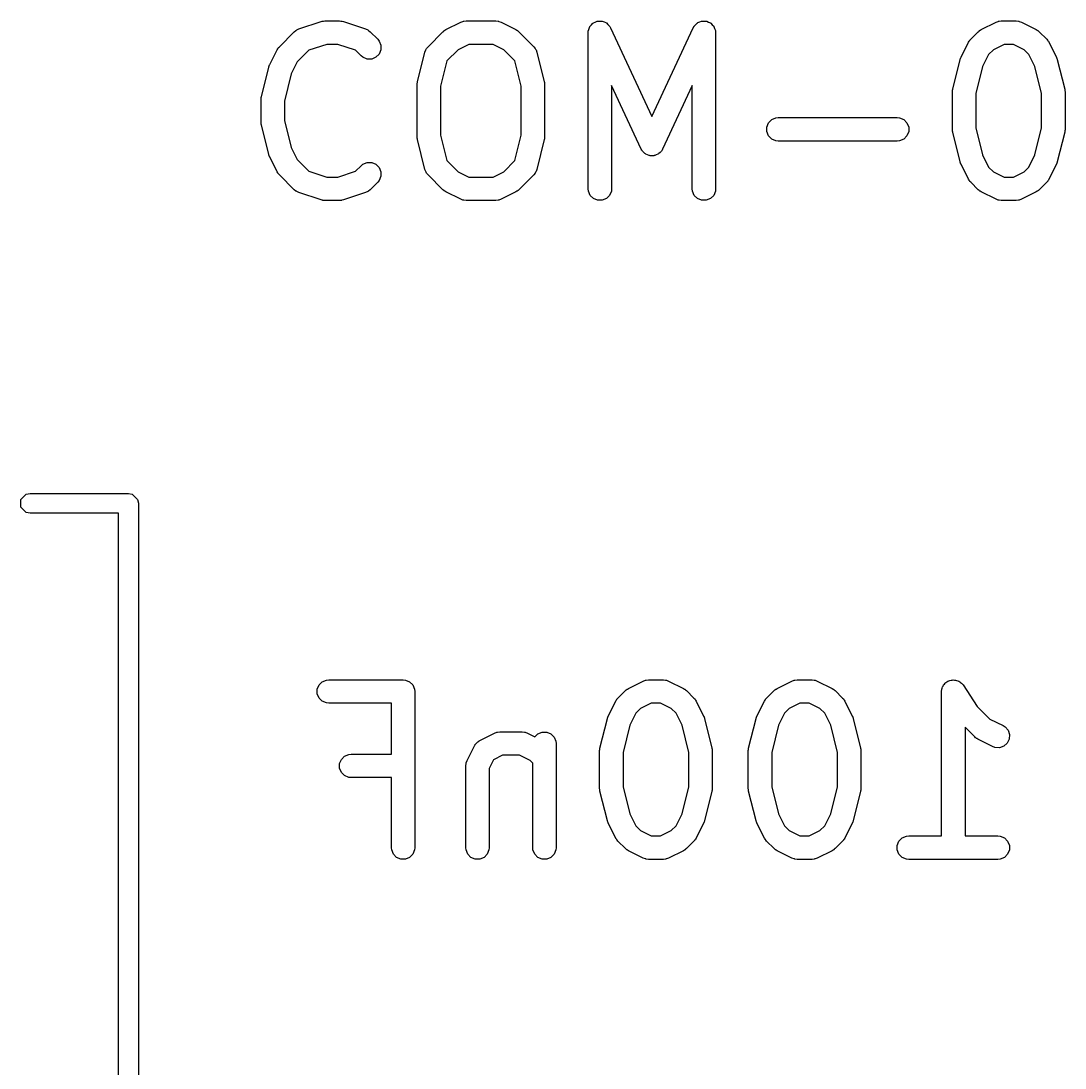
# Model space of a CAD drawing. Header units: millimetres. Extents: x 60 to 220, y -152 to -53.
# Drawn here: x 168.86 to 175.55, y -123.62 to -116.91 of the extents above; entities that cross this region are included whole.
import ezdxf

# ---------------------------------------------------------------- set-up
doc = ezdxf.new("R2010")
doc.units = ezdxf.units.MM
doc.layers.add('F.Silkscreen', color=41, linetype='CONTINUOUS', true_color=0xf2eda1)

msp = doc.modelspace()

# ---------------------------------------------------------------- linework, layer by layer
at = {"layer": 'F.Silkscreen', "linetype": 'CONTINUOUS'}
for p, q in [((170.640997, -116.962787), (170.783853, -116.915168)), ((170.783853, -116.915168), (170.791108, -116.913518)), ((170.791108, -116.913518), (170.792939, -116.91276)), ((170.792939, -116.91276), (170.795592, -116.912498)), ((170.795592, -116.912498), (170.79819, -116.911908)), ((170.79819, -116.911908), (170.800164, -116.912048)), ((170.800164, -116.912048), (170.807571, -116.911319)), ((170.807571, -116.911319), (170.902809, -116.911319)), ((170.902809, -116.911319), (170.910214, -116.912048)), ((170.910214, -116.912048), (170.912189, -116.911908)), ((170.912189, -116.911908), (170.914786, -116.912498)), ((170.914786, -116.912498), (170.917441, -116.91276)), ((170.917441, -116.91276), (170.919272, -116.913518)), ((170.919272, -116.913518), (170.926526, -116.915168)), ((170.926526, -116.915168), (171.069383, -116.962787)), ((171.583554, -116.966856), (171.678792, -116.919237)), ((171.678792, -116.919237), (171.692523, -116.913982)), ((171.692523, -116.913982), (171.695212, -116.91379)), ((171.695212, -116.91379), (171.697701, -116.91276)), ((171.697701, -116.91276), (171.712333, -116.911319)), ((171.712333, -116.911319), (171.902809, -116.911319)), ((171.902809, -116.911319), (171.917441, -116.91276)), ((171.917441, -116.91276), (171.91993, -116.913791)), ((171.91993, -116.913791), (171.922618, -116.913982)), ((171.922618, -116.913982), (171.93635, -116.919237)), ((171.93635, -116.919237), (172.031588, -116.966856)), ((172.516321, -116.935445), (172.52511, -116.925849)), ((172.52511, -116.925849), (172.526625, -116.925141)), ((172.526625, -116.925141), (172.527808, -116.923959)), ((172.527808, -116.923959), (172.539829, -116.918979)), ((172.539829, -116.918979), (172.551628, -116.913473)), ((172.551628, -116.913473), (172.553299, -116.913399)), ((172.553299, -116.913399), (172.554844, -116.91276)), ((172.554844, -116.91276), (172.567863, -116.91276)), ((172.567863, -116.91276), (172.580864, -116.912189)), ((172.580864, -116.912189), (172.582434, -116.91276)), ((172.582434, -116.91276), (172.584108, -116.91276)), ((172.584108, -116.91276), (172.596134, -116.917741)), ((172.596134, -116.917741), (172.608365, -116.922189)), ((172.608365, -116.922189), (172.609598, -116.923318)), ((172.609598, -116.923318), (172.611144, -116.923959)), ((172.611144, -116.923959), (172.620349, -116.933164)), ((173.185275, -116.933157), (173.194474, -116.923959)), ((173.194474, -116.923959), (173.196019, -116.923319)), ((173.196019, -116.923319), (173.197253, -116.922189)), ((173.197253, -116.922189), (173.209491, -116.917738)), ((173.209491, -116.917738), (173.22151, -116.91276)), ((173.22151, -116.91276), (173.223181, -116.91276)), ((173.223181, -116.91276), (173.224754, -116.912188)), ((173.224754, -116.912188), (173.237768, -116.91276)), ((173.237768, -116.91276), (173.250774, -116.91276)), ((173.250774, -116.91276), (173.252317, -116.913399)), ((173.252317, -116.913399), (173.25399, -116.913473)), ((173.25399, -116.913473), (173.265797, -116.918982)), ((173.265797, -116.918982), (173.27781, -116.923959)), ((173.27781, -116.923959), (173.278991, -116.92514)), ((173.278991, -116.92514), (173.280508, -116.925848)), ((173.280508, -116.925848), (173.289302, -116.935451)), ((175.012125, -116.966856), (175.107363, -116.919237)), ((175.107363, -116.919237), (175.121094, -116.913982)), ((175.121094, -116.913982), (175.123783, -116.91379)), ((175.123783, -116.91379), (175.126272, -116.91276)), ((175.126272, -116.91276), (175.140904, -116.911319)), ((175.140904, -116.911319), (175.236142, -116.911319)), ((175.236142, -116.911319), (175.250774, -116.91276)), ((175.250774, -116.91276), (175.253263, -116.913791)), ((175.253263, -116.913791), (175.255951, -116.913982)), ((175.255951, -116.913982), (175.269683, -116.919237)), ((175.269683, -116.919237), (175.364921, -116.966856)), ((170.516443, -117.076143), (170.611681, -116.980905)), ((170.611681, -116.980905), (170.623046, -116.971577)), ((170.623046, -116.971577), (170.625536, -116.970545)), ((170.625536, -116.970545), (170.627571, -116.968781)), ((170.627571, -116.968781), (170.640997, -116.962787)), ((171.069383, -116.962787), (171.082808, -116.968781)), ((171.082808, -116.968781), (171.084843, -116.970546)), ((171.084843, -116.970546), (171.087334, -116.971578)), ((171.087334, -116.971578), (171.098699, -116.980905)), ((171.098699, -116.980905), (171.146318, -117.028524)), ((171.468824, -117.076143), (171.564062, -116.980905)), ((171.564062, -116.980905), (171.569812, -116.976184)), ((171.569812, -116.976184), (171.571111, -116.974688)), ((171.571111, -116.974688), (171.573365, -116.973268)), ((171.573365, -116.973268), (171.575427, -116.971577)), ((171.575427, -116.971577), (171.577259, -116.970818)), ((171.577259, -116.970818), (171.583554, -116.966856)), ((172.031588, -116.966856), (172.037887, -116.97082)), ((172.037887, -116.97082), (172.039715, -116.971578)), ((172.039715, -116.971578), (172.041771, -116.973266)), ((172.041771, -116.973266), (172.044031, -116.974688)), ((172.044031, -116.974688), (172.04533, -116.976186)), ((172.04533, -116.976186), (172.05108, -116.980905)), ((172.05108, -116.980905), (172.146318, -117.076143)), ((172.494476, -116.986319), (172.495423, -116.976697)), ((172.494476, -117.986319), (172.494476, -116.986319)), ((172.495346, -116.974931), (172.49569, -116.973982)), ((172.495423, -116.976697), (172.495346, -116.974931)), ((172.49569, -116.973982), (172.495917, -116.971687)), ((172.495917, -116.971687), (172.500898, -116.95966)), ((172.500898, -116.95966), (172.505346, -116.94743)), ((172.505346, -116.94743), (172.506475, -116.946196)), ((172.506475, -116.946196), (172.507116, -116.944651)), ((172.507116, -116.944651), (172.516321, -116.935445)), ((172.620349, -116.933164), (172.629946, -116.941953)), ((172.629946, -116.941953), (172.63112, -116.943935)), ((172.63112, -116.943935), (172.631836, -116.944651)), ((172.631836, -116.944651), (172.632514, -116.946287)), ((172.632514, -116.946287), (172.63744, -116.954603)), ((172.63744, -116.954603), (172.902808, -117.52325)), ((172.902808, -117.52325), (173.168178, -116.954602)), ((173.168178, -116.954602), (173.173105, -116.946284)), ((173.173105, -116.946284), (173.173782, -116.944651)), ((173.173782, -116.944651), (173.174496, -116.943936)), ((173.174496, -116.943936), (173.175672, -116.941952)), ((173.175672, -116.941952), (173.185275, -116.933157)), ((173.289302, -116.935451), (173.298502, -116.944651)), ((173.298502, -116.944651), (173.299142, -116.946196)), ((173.299142, -116.946196), (173.300272, -116.94743)), ((173.300272, -116.94743), (173.304719, -116.95966)), ((173.304719, -116.95966), (173.309701, -116.971687)), ((173.309701, -116.971687), (173.309927, -116.973982)), ((173.309927, -116.973982), (173.310272, -116.974931)), ((173.310272, -116.974931), (173.310194, -116.976697)), ((173.310194, -116.976697), (173.311142, -116.986319)), ((173.311142, -116.986319), (173.311142, -117.986319)), ((174.945014, -117.028524), (174.992633, -116.980905)), ((174.992633, -116.980905), (174.998382, -116.976186)), ((174.998382, -116.976186), (174.999682, -116.974688)), ((174.999682, -116.974688), (175.001941, -116.973266)), ((175.001941, -116.973266), (175.003998, -116.971578)), ((175.003998, -116.971578), (175.005825, -116.97082)), ((175.005825, -116.97082), (175.012125, -116.966856)), ((175.364921, -116.966856), (175.37122, -116.97082)), ((175.37122, -116.97082), (175.373048, -116.971578)), ((175.373048, -116.971578), (175.375104, -116.973266)), ((175.375104, -116.973266), (175.377364, -116.974688)), ((175.377364, -116.974688), (175.378663, -116.976186)), ((175.378663, -116.976186), (175.384413, -116.980905)), ((175.384413, -116.980905), (175.432032, -117.028524)), ((170.819741, -117.061319), (170.705228, -117.09949)), ((170.890639, -117.061319), (170.819741, -117.061319)), ((171.005152, -117.09949), (170.890639, -117.061319)), ((171.146318, -117.028524), (171.155645, -117.039889)), ((171.155645, -117.039889), (171.166844, -117.066925)), ((171.730038, -117.061319), (171.661522, -117.095577)), ((171.885104, -117.061319), (171.730038, -117.061319)), ((171.95362, -117.095577), (171.885104, -117.061319)), ((174.883346, -117.143254), (174.930965, -117.048016)), ((174.930965, -117.048016), (174.934929, -117.041716)), ((174.934929, -117.041716), (174.935687, -117.039889)), ((174.935687, -117.039889), (174.937375, -117.037832)), ((174.937375, -117.037832), (174.938797, -117.035573)), ((174.938797, -117.035573), (174.940295, -117.034273)), ((174.940295, -117.034273), (174.945014, -117.028524)), ((175.158609, -117.061319), (175.090093, -117.095577)), ((175.218437, -117.061319), (175.158609, -117.061319)), ((175.286953, -117.095577), (175.218437, -117.061319)), ((175.432032, -117.028524), (175.43675, -117.034273)), ((175.43675, -117.034273), (175.438249, -117.035573)), ((175.438249, -117.035573), (175.43967, -117.037832)), ((175.43967, -117.037832), (175.441359, -117.039889)), ((175.441359, -117.039889), (175.442116, -117.041716)), ((175.442116, -117.041716), (175.446081, -117.048016)), ((175.446081, -117.048016), (175.4937, -117.143254)), ((170.454775, -117.190873), (170.502394, -117.095635)), ((170.502394, -117.095635), (170.506358, -117.089335)), ((170.506358, -117.089335), (170.507116, -117.087508)), ((170.507116, -117.087508), (170.508804, -117.085451)), ((170.508804, -117.085451), (170.510226, -117.083192)), ((170.510226, -117.083192), (170.511724, -117.081892)), ((170.511724, -117.081892), (170.516443, -117.076143)), ((170.705228, -117.09949), (170.631115, -117.173603)), ((171.040252, -117.13459), (171.005152, -117.09949)), ((171.155645, -117.123224), (171.134952, -117.143917)), ((171.166844, -117.096188), (171.155645, -117.123224)), ((171.166844, -117.066925), (171.166844, -117.096188)), ((171.401477, -117.301462), (171.449096, -117.110986)), ((171.449096, -117.110986), (171.454043, -117.09714)), ((171.454043, -117.09714), (171.457363, -117.092658)), ((171.457363, -117.092658), (171.459497, -117.087508)), ((171.459497, -117.087508), (171.468824, -117.076143)), ((171.661522, -117.095577), (171.589579, -117.167519)), ((172.025562, -117.167519), (171.95362, -117.095577)), ((172.146318, -117.076143), (172.155646, -117.087508)), ((172.155646, -117.087508), (172.15778, -117.092661)), ((172.15778, -117.092661), (172.161099, -117.09714)), ((172.161099, -117.09714), (172.166046, -117.110986)), ((172.166046, -117.110986), (172.213665, -117.301462)), ((175.059686, -117.125984), (175.021192, -117.202971)), ((175.090093, -117.095577), (175.059686, -117.125984)), ((175.31736, -117.125984), (175.286953, -117.095577)), ((175.355853, -117.202971), (175.31736, -117.125984)), ((170.451847, -117.198523), (170.454043, -117.192378)), ((170.454043, -117.192378), (170.454365, -117.191942)), ((170.454365, -117.191942), (170.454775, -117.190873)), ((170.631115, -117.173603), (170.592621, -117.25059)), ((171.051617, -117.143917), (171.040252, -117.13459)), ((171.078653, -117.155116), (171.051617, -117.143917)), ((171.107916, -117.155116), (171.078653, -117.155116)), ((171.134952, -117.143917), (171.107916, -117.155116)), ((171.589579, -117.167519), (171.549238, -117.328886)), ((172.065904, -117.328886), (172.025562, -117.167519)), ((174.830048, -117.349081), (174.877667, -117.158605)), ((174.877667, -117.158605), (174.878052, -117.157525)), ((174.878052, -117.157525), (174.878091, -117.156986)), ((174.878091, -117.156986), (174.880418, -117.150904)), ((174.880418, -117.150904), (174.882614, -117.144759)), ((174.882614, -117.144759), (174.882936, -117.144323)), ((174.882936, -117.144323), (174.883346, -117.143254)), ((175.4937, -117.143254), (175.494109, -117.144323)), ((175.494109, -117.144323), (175.494432, -117.144759)), ((175.494432, -117.144759), (175.496624, -117.150895)), ((175.496624, -117.150895), (175.498955, -117.156985)), ((175.498955, -117.156985), (175.498993, -117.157525)), ((175.498993, -117.157525), (175.499379, -117.158605)), ((175.499379, -117.158605), (175.546998, -117.349081)), ((170.401477, -117.3967), (170.449096, -117.206224)), ((170.449096, -117.206224), (170.449481, -117.205144)), ((170.449481, -117.205144), (170.44952, -117.204605)), ((170.44952, -117.204605), (170.451847, -117.198523)), ((170.592621, -117.25059), (170.549238, -117.424124)), ((175.021192, -117.202971), (174.977809, -117.376505)), ((175.399237, -117.376505), (175.355853, -117.202971)), ((171.399238, -117.319652), (171.399489, -117.317098)), ((171.399238, -117.652985), (171.399238, -117.319652)), ((171.399327, -117.316006), (171.400136, -117.310532)), ((171.399489, -117.317098), (171.399327, -117.316006)), ((171.400136, -117.310532), (171.400679, -117.30502)), ((171.400679, -117.30502), (171.401101, -117.303998)), ((171.401101, -117.303998), (171.401477, -117.301462)), ((171.549238, -117.328886), (171.549238, -117.643751)), ((172.065904, -117.643751), (172.065904, -117.328886)), ((172.213665, -117.301462), (172.21404, -117.303998)), ((172.21404, -117.303998), (172.214463, -117.30502)), ((172.214463, -117.30502), (172.215005, -117.310532)), ((172.215005, -117.310532), (172.215815, -117.316006)), ((172.215815, -117.316006), (172.215652, -117.317098)), ((172.215652, -117.317098), (172.215904, -117.319652)), ((172.215904, -117.319652), (172.215904, -117.652985)), ((172.834845, -117.732321), (172.644476, -117.324386)), ((172.644476, -117.324386), (172.644476, -117.986319)), ((173.161142, -117.324386), (172.970773, -117.73232)), ((173.161142, -117.986319), (173.161142, -117.324386)), ((170.401101, -117.399236), (170.401477, -117.3967)), ((174.827809, -117.367271), (174.82806, -117.364717)), ((174.827809, -117.605366), (174.827809, -117.367271)), ((174.827898, -117.363625), (174.828707, -117.358151)), ((174.82806, -117.364717), (174.827898, -117.363625)), ((174.828707, -117.358151), (174.82925, -117.352639)), ((174.82925, -117.352639), (174.829672, -117.351617)), ((174.829672, -117.351617), (174.830048, -117.349081)), ((174.977809, -117.376505), (174.977809, -117.596132)), ((175.399237, -117.596132), (175.399237, -117.376505)), ((175.546998, -117.349081), (175.547373, -117.351617)), ((175.547373, -117.351617), (175.547796, -117.352639)), ((175.547796, -117.352639), (175.548338, -117.358151)), ((175.548338, -117.358151), (175.549148, -117.363625)), ((175.549148, -117.363625), (175.548985, -117.364717)), ((175.548985, -117.364717), (175.549237, -117.367271)), ((175.549237, -117.367271), (175.549237, -117.605366)), ((170.399238, -117.41489), (170.399489, -117.412336)), ((170.399238, -117.557747), (170.399238, -117.41489)), ((170.399327, -117.411244), (170.400136, -117.40577)), ((170.399489, -117.412336), (170.399327, -117.411244)), ((170.400136, -117.40577), (170.400679, -117.400258)), ((170.400679, -117.400258), (170.401101, -117.399236)), ((170.549238, -117.424124), (170.549238, -117.548513)), ((173.670665, -117.543006), (173.697701, -117.531807)), ((173.697701, -117.531807), (173.712333, -117.530366)), ((173.712333, -117.530366), (174.474238, -117.530366)), ((174.474238, -117.530366), (174.48887, -117.531807)), ((174.48887, -117.531807), (174.515906, -117.543006)), ((170.399489, -117.5603), (170.399238, -117.557747)), ((170.399327, -117.561393), (170.399489, -117.5603)), ((170.400136, -117.566866), (170.399327, -117.561393)), ((170.400679, -117.572379), (170.400136, -117.566866)), ((170.401101, -117.5734), (170.400679, -117.572379)), ((170.401477, -117.575937), (170.401101, -117.5734)), ((170.449096, -117.766413), (170.401477, -117.575937)), ((170.549238, -117.548513), (170.592621, -117.722047)), ((173.638774, -117.590734), (173.649973, -117.563698)), ((173.638774, -117.619998), (173.638774, -117.590734)), ((173.649973, -117.563698), (173.670665, -117.543006)), ((174.515906, -117.543006), (174.536598, -117.563698)), ((174.536598, -117.563698), (174.547797, -117.590734)), ((174.547797, -117.590734), (174.547797, -117.619998)), ((174.977809, -117.596132), (175.021192, -117.769666)), ((175.355853, -117.769666), (175.399237, -117.596132)), ((171.399489, -117.655538), (171.399238, -117.652985)), ((171.399327, -117.656631), (171.399489, -117.655538)), ((171.400136, -117.662104), (171.399327, -117.656631)), ((171.400679, -117.667617), (171.400136, -117.662104)), ((171.549238, -117.643751), (171.589579, -117.805117)), ((172.025562, -117.805117), (172.065904, -117.643751)), ((172.215005, -117.662104), (172.214463, -117.667617)), ((172.215815, -117.656631), (172.215005, -117.662104)), ((172.215904, -117.652985), (172.215652, -117.655538)), ((172.215652, -117.655538), (172.215815, -117.656631)), ((173.649973, -117.647034), (173.638774, -117.619998)), ((173.670665, -117.667726), (173.649973, -117.647034)), ((174.536598, -117.647034), (174.515906, -117.667726)), ((174.547797, -117.619998), (174.536598, -117.647034)), ((174.82806, -117.607919), (174.827809, -117.605366)), ((174.827898, -117.609012), (174.82806, -117.607919)), ((174.828707, -117.614485), (174.827898, -117.609012)), ((174.82925, -117.619998), (174.828707, -117.614485)), ((174.829672, -117.621019), (174.82925, -117.619998)), ((174.830048, -117.623556), (174.829672, -117.621019)), ((174.877667, -117.814032), (174.830048, -117.623556)), ((175.546998, -117.623556), (175.499379, -117.814032)), ((175.547373, -117.621019), (175.546998, -117.623556)), ((175.547796, -117.619998), (175.547373, -117.621019)), ((175.548338, -117.614485), (175.547796, -117.619998)), ((175.549148, -117.609012), (175.548338, -117.614485)), ((175.549237, -117.605366), (175.548985, -117.607919)), ((175.548985, -117.607919), (175.549148, -117.609012)), ((170.592621, -117.722047), (170.631115, -117.799034)), ((171.401101, -117.668638), (171.400679, -117.667617)), ((171.401477, -117.671175), (171.401101, -117.668638)), ((171.449096, -117.861651), (171.401477, -117.671175)), ((172.213665, -117.671175), (172.166046, -117.861651)), ((172.21404, -117.668638), (172.213665, -117.671175)), ((172.214463, -117.667617), (172.21404, -117.668638)), ((172.838019, -117.73768), (172.834845, -117.732321)), ((172.970773, -117.73232), (172.967599, -117.737677)), ((173.697701, -117.678925), (173.670665, -117.667726)), ((173.712333, -117.680366), (173.697701, -117.678925)), ((174.474238, -117.680366), (173.712333, -117.680366)), ((174.48887, -117.678925), (174.474238, -117.680366)), ((174.515906, -117.667726), (174.48887, -117.678925)), ((170.449481, -117.767492), (170.449096, -117.766413)), ((170.44952, -117.768032), (170.449481, -117.767492)), ((170.451847, -117.774113), (170.44952, -117.768032)), ((170.454043, -117.780259), (170.451847, -117.774113)), ((170.454365, -117.780694), (170.454043, -117.780259)), ((170.454775, -117.781764), (170.454365, -117.780694)), ((170.502394, -117.877002), (170.454775, -117.781764)), ((170.631115, -117.799034), (170.705228, -117.873148)), ((172.838679, -117.739493), (172.838019, -117.73768)), ((172.839853, -117.740775), (172.838679, -117.739493)), ((172.842339, -117.744971), (172.839853, -117.740775)), ((172.850748, -117.752671), (172.842339, -117.744971)), ((172.858443, -117.761074), (172.850748, -117.752671)), ((172.861461, -117.762482), (172.858443, -117.761074)), ((172.86392, -117.764734), (172.861461, -117.762482)), ((172.874632, -117.768629), (172.86392, -117.764734)), ((172.884961, -117.77345), (172.874632, -117.768629)), ((172.888289, -117.773596), (172.884961, -117.77345)), ((172.891421, -117.774735), (172.888289, -117.773596)), ((172.902815, -117.774234), (172.891421, -117.774735)), ((172.914197, -117.774734), (172.902815, -117.774234)), ((172.917325, -117.773596), (172.914197, -117.774734)), ((172.920657, -117.77345), (172.917325, -117.773596)), ((172.930992, -117.768626), (172.920657, -117.77345)), ((172.941698, -117.764734), (172.930992, -117.768626)), ((172.944153, -117.762484), (172.941698, -117.764734)), ((172.947175, -117.761075), (172.944153, -117.762484)), ((172.954876, -117.752664), (172.947175, -117.761075)), ((172.963279, -117.74497), (172.954876, -117.752664)), ((172.965762, -117.740777), (172.963279, -117.74497)), ((172.966939, -117.739493), (172.965762, -117.740777)), ((172.967599, -117.737677), (172.966939, -117.739493)), ((175.021192, -117.769666), (175.059686, -117.846653)), ((175.317359, -117.846653), (175.355853, -117.769666)), ((171.005152, -117.873147), (171.040251, -117.838048)), ((171.040251, -117.838048), (171.051617, -117.82872)), ((171.051617, -117.82872), (171.078653, -117.817521)), ((171.078653, -117.817521), (171.107916, -117.817521)), ((171.107916, -117.817521), (171.134952, -117.828719)), ((171.134952, -117.828719), (171.155645, -117.849412)), ((171.155645, -117.849412), (171.166844, -117.876448)), ((171.454043, -117.875497), (171.449096, -117.861651)), ((171.589579, -117.805117), (171.661522, -117.877061)), ((171.953619, -117.877061), (172.025562, -117.805117)), ((172.166046, -117.861651), (172.161099, -117.875497)), ((174.878052, -117.815111), (174.877667, -117.814032)), ((174.878091, -117.815651), (174.878052, -117.815111)), ((174.880418, -117.821732), (174.878091, -117.815651)), ((174.882614, -117.827878), (174.880418, -117.821732)), ((174.882936, -117.828313), (174.882614, -117.827878)), ((174.883346, -117.829383), (174.882936, -117.828313)), ((174.930965, -117.924621), (174.883346, -117.829383)), ((175.059686, -117.846653), (175.090093, -117.877061)), ((175.286952, -117.877061), (175.317359, -117.846653)), ((175.4937, -117.829383), (175.446081, -117.924621)), ((175.494109, -117.828313), (175.4937, -117.829383)), ((175.494432, -117.827878), (175.494109, -117.828313)), ((175.496624, -117.821741), (175.494432, -117.827878)), ((175.498955, -117.815652), (175.496624, -117.821741)), ((175.498993, -117.815111), (175.498955, -117.815652)), ((175.499379, -117.814032), (175.498993, -117.815111)), ((170.506357, -117.883298), (170.502394, -117.877002)), ((170.507115, -117.885128), (170.506357, -117.883298)), ((170.508804, -117.887186), (170.507115, -117.885128)), ((170.510226, -117.889445), (170.508804, -117.887186)), ((170.511724, -117.890744), (170.510226, -117.889445)), ((170.516443, -117.896494), (170.511724, -117.890744)), ((170.611681, -117.991733), (170.516443, -117.896494)), ((170.705228, -117.873148), (170.819741, -117.911319)), ((170.819741, -117.911319), (170.890639, -117.911319)), ((170.890639, -117.911319), (171.005152, -117.873147)), ((171.155646, -117.932747), (171.146318, -117.944113)), ((171.166844, -117.905711), (171.155646, -117.932747)), ((171.166844, -117.876448), (171.166844, -117.905711)), ((171.457362, -117.879976), (171.454043, -117.875497)), ((171.459496, -117.885128), (171.457362, -117.879976)), ((171.468824, -117.896494), (171.459496, -117.885128)), ((171.564062, -117.991733), (171.468824, -117.896494)), ((171.661522, -117.877061), (171.730038, -117.911319)), ((171.730038, -117.911319), (171.885104, -117.911319)), ((171.885104, -117.911319), (171.953619, -117.877061)), ((172.146319, -117.896493), (172.05108, -117.991733)), ((172.155646, -117.885128), (172.146319, -117.896493)), ((172.157779, -117.879976), (172.155646, -117.885128)), ((172.161099, -117.875497), (172.157779, -117.879976)), ((174.934928, -117.930917), (174.930965, -117.924621)), ((174.935686, -117.932747), (174.934928, -117.930917)), ((174.937375, -117.934805), (174.935686, -117.932747)), ((175.090093, -117.877061), (175.158609, -117.911319)), ((175.158609, -117.911319), (175.218437, -117.911319)), ((175.218437, -117.911319), (175.286952, -117.877061)), ((175.44136, -117.932747), (175.43967, -117.934805)), ((175.442117, -117.930917), (175.44136, -117.932747)), ((175.446081, -117.924621), (175.442117, -117.930917)), ((170.623046, -118.001061), (170.611681, -117.991733)), ((170.625536, -118.002092), (170.623046, -118.001061)), ((171.087334, -118.00106), (171.084843, -118.002091)), ((171.0987, -117.991732), (171.087334, -118.00106)), ((171.146318, -117.944113), (171.0987, -117.991732)), ((171.569812, -117.996453), (171.564062, -117.991733)), ((171.571111, -117.99795), (171.569812, -117.996453)), ((171.573365, -117.999369), (171.571111, -117.99795)), ((171.575427, -118.001061), (171.573365, -117.999369)), ((171.577259, -118.001819), (171.575427, -118.001061)), ((172.039715, -118.00106), (172.037887, -118.001817)), ((172.041771, -117.999371), (172.039715, -118.00106)), ((172.044031, -117.99795), (172.041771, -117.999371)), ((172.04533, -117.996451), (172.044031, -117.99795)), ((172.05108, -117.991733), (172.04533, -117.996451)), ((172.495917, -118.000951), (172.494476, -117.986319)), ((172.507116, -118.027987), (172.495917, -118.000951)), ((172.643035, -118.000951), (172.631836, -118.027987)), ((172.644476, -117.986319), (172.643035, -118.000951)), ((173.162583, -118.000951), (173.161142, -117.986319)), ((173.173782, -118.027987), (173.162583, -118.000951)), ((173.309701, -118.000951), (173.298502, -118.027987)), ((173.311142, -117.986319), (173.309701, -118.000951)), ((174.938797, -117.937064), (174.937375, -117.934805)), ((174.940295, -117.938363), (174.938797, -117.937064)), ((174.945013, -117.944112), (174.940295, -117.938363)), ((174.992632, -117.991732), (174.945013, -117.944112)), ((174.998381, -117.99645), (174.992632, -117.991732)), ((174.999682, -117.99795), (174.998381, -117.99645)), ((175.001941, -117.999372), (174.999682, -117.99795)), ((175.003998, -118.00106), (175.001941, -117.999372)), ((175.005825, -118.001817), (175.003998, -118.00106)), ((175.373048, -118.00106), (175.37122, -118.001817)), ((175.375104, -117.999372), (175.373048, -118.00106)), ((175.377364, -117.99795), (175.375104, -117.999372)), ((175.378664, -117.99645), (175.377364, -117.99795)), ((175.384414, -117.991732), (175.378664, -117.99645)), ((175.432032, -117.944113), (175.384414, -117.991732)), ((175.43675, -117.938363), (175.432032, -117.944113)), ((175.438249, -117.937064), (175.43675, -117.938363)), ((175.43967, -117.934805), (175.438249, -117.937064)), ((170.627571, -118.003857), (170.625536, -118.002092)), ((170.640997, -118.009851), (170.627571, -118.003857)), ((170.783853, -118.05747), (170.640997, -118.009851)), ((170.791108, -118.059119), (170.783853, -118.05747)), ((170.792939, -118.059878), (170.791108, -118.059119)), ((170.795592, -118.060139), (170.792939, -118.059878)), ((170.79819, -118.06073), (170.795592, -118.060139)), ((170.800164, -118.060589), (170.79819, -118.06073)), ((170.807571, -118.061319), (170.800164, -118.060589)), ((170.902809, -118.061319), (170.807571, -118.061319)), ((170.910214, -118.060589), (170.902809, -118.061319)), ((170.912189, -118.06073), (170.910214, -118.060589)), ((170.914786, -118.060139), (170.912189, -118.06073)), ((170.917441, -118.059878), (170.914786, -118.060139)), ((170.919272, -118.059119), (170.917441, -118.059878)), ((170.926526, -118.05747), (170.919272, -118.059119)), ((171.069383, -118.009851), (170.926526, -118.05747)), ((171.082808, -118.003857), (171.069383, -118.009851)), ((171.084843, -118.002091), (171.082808, -118.003857)), ((171.583554, -118.005782), (171.577259, -118.001819)), ((171.678792, -118.053401), (171.583554, -118.005782)), ((171.692523, -118.058656), (171.678792, -118.053401)), ((171.695212, -118.058847), (171.692523, -118.058656)), ((171.697701, -118.059878), (171.695212, -118.058847)), ((171.712333, -118.061319), (171.697701, -118.059878)), ((171.902809, -118.061319), (171.712333, -118.061319)), ((171.917441, -118.059878), (171.902809, -118.061319)), ((171.91993, -118.058846), (171.917441, -118.059878)), ((171.922618, -118.058656), (171.91993, -118.058846)), ((171.93635, -118.053401), (171.922618, -118.058656)), ((172.031588, -118.005782), (171.93635, -118.053401)), ((172.037887, -118.001817), (172.031588, -118.005782)), ((172.527808, -118.048679), (172.507116, -118.027987)), ((172.554844, -118.059878), (172.527808, -118.048679)), ((172.584108, -118.059878), (172.554844, -118.059878)), ((172.611144, -118.048679), (172.584108, -118.059878)), ((172.631836, -118.027987), (172.611144, -118.048679)), ((173.194474, -118.048679), (173.173782, -118.027987)), ((173.22151, -118.059878), (173.194474, -118.048679)), ((173.250774, -118.059878), (173.22151, -118.059878)), ((173.27781, -118.048679), (173.250774, -118.059878)), ((173.298502, -118.027987), (173.27781, -118.048679)), ((175.012125, -118.005782), (175.005825, -118.001817)), ((175.107363, -118.053401), (175.012125, -118.005782)), ((175.121094, -118.058656), (175.107363, -118.053401)), ((175.123783, -118.058847), (175.121094, -118.058656)), ((175.126272, -118.059878), (175.123783, -118.058847)), ((175.140904, -118.061319), (175.126272, -118.059878)), ((175.236142, -118.061319), (175.140904, -118.061319)), ((175.250774, -118.059878), (175.236142, -118.061319)), ((175.253263, -118.058846), (175.250774, -118.059878)), ((175.255951, -118.058656), (175.253263, -118.058846)), ((175.269683, -118.053401), (175.255951, -118.058656)), ((175.364921, -118.005782), (175.269683, -118.053401)), ((175.37122, -118.001817), (175.364921, -118.005782)), ((168.861334, -119.9757), (168.8957, -119.941334)), ((168.8957, -119.941334), (168.92, -119.9365)), ((168.92, -119.9365), (169.55, -119.9365)), ((169.55, -119.9365), (169.5743, -119.941334)), ((169.5743, -119.941334), (169.608666, -119.9757)), ((168.861334, -120.0243), (168.861334, -119.9757)), ((169.608666, -119.9757), (169.6135, -120)), ((169.6135, -120), (169.6135, -126.2365)), ((168.8957, -120.058666), (168.861334, -120.0243)), ((168.92, -120.0635), (168.8957, -120.058666)), ((169.4865, -120.0635), (168.92, -120.0635)), ((169.4865, -126.3), (169.4865, -120.0635)), ((170.770973, -121.163151), (170.791665, -121.142459)), ((170.791665, -121.142459), (170.818701, -121.13126)), ((170.818701, -121.13126), (170.833333, -121.129819)), ((170.833333, -121.129819), (171.309523, -121.129819)), ((171.309523, -121.129819), (171.324155, -121.13126)), ((171.324155, -121.13126), (171.351191, -121.142459)), ((171.351191, -121.142459), (171.371883, -121.163151)), ((172.752173, -121.185356), (172.847411, -121.137737)), ((172.847411, -121.137737), (172.861142, -121.132482)), ((172.861142, -121.132482), (172.863831, -121.13229)), ((172.863831, -121.13229), (172.86632, -121.13126)), ((172.86632, -121.13126), (172.880952, -121.129819)), ((172.880952, -121.129819), (172.97619, -121.129819)), ((172.97619, -121.129819), (172.990822, -121.13126)), ((172.990822, -121.13126), (172.993311, -121.132291)), ((172.993311, -121.132291), (172.995999, -121.132482)), ((172.995999, -121.132482), (173.009731, -121.137737)), ((173.009731, -121.137737), (173.104969, -121.185356)), ((173.704554, -121.185356), (173.799792, -121.137737)), ((173.799792, -121.137737), (173.813523, -121.132482)), ((173.813523, -121.132482), (173.816212, -121.13229)), ((173.816212, -121.13229), (173.818701, -121.13126)), ((173.818701, -121.13126), (173.833333, -121.129819)), ((173.833333, -121.129819), (173.928571, -121.129819)), ((173.928571, -121.129819), (173.943203, -121.13126)), ((173.943203, -121.13126), (173.945692, -121.132291)), ((173.945692, -121.132291), (173.94838, -121.132482)), ((173.94838, -121.132482), (173.962112, -121.137737)), ((173.962112, -121.137737), (174.05735, -121.185356)), ((174.776223, -121.1579), (174.780355, -121.151731)), ((174.780355, -121.151731), (174.786469, -121.147654)), ((174.786469, -121.147654), (174.791665, -121.142459)), ((174.791665, -121.142459), (174.798525, -121.139617)), ((174.798525, -121.139617), (174.804704, -121.135498)), ((174.804704, -121.135498), (174.811912, -121.134072)), ((174.811912, -121.134072), (174.818701, -121.13126)), ((174.818701, -121.13126), (174.826128, -121.13126)), ((174.826128, -121.13126), (174.833412, -121.129819)), ((174.833412, -121.129819), (174.840617, -121.13126)), ((174.840617, -121.13126), (174.847965, -121.13126)), ((174.847965, -121.13126), (174.854825, -121.134101)), ((174.854825, -121.134101), (174.862106, -121.135558)), ((174.862106, -121.135558), (174.868211, -121.139646)), ((174.868211, -121.139646), (174.875001, -121.142459)), ((174.875001, -121.142459), (174.880251, -121.147709)), ((174.880251, -121.147709), (174.886421, -121.151841)), ((174.886421, -121.151841), (174.895641, -121.163099)), ((170.759774, -121.190187), (170.770973, -121.163151)), ((170.759774, -121.219451), (170.759774, -121.190187)), ((170.770973, -121.246487), (170.759774, -121.219451)), ((171.371883, -121.163151), (171.383082, -121.190187)), ((171.383082, -121.190187), (171.384523, -121.204819)), ((171.384523, -121.204819), (171.384523, -122.204819)), ((172.685062, -121.247024), (172.732681, -121.199405)), ((172.732681, -121.199405), (172.73843, -121.194686)), ((172.73843, -121.194686), (172.73973, -121.193188)), ((172.73973, -121.193188), (172.741989, -121.191766)), ((172.741989, -121.191766), (172.744046, -121.190078)), ((172.744046, -121.190078), (172.745873, -121.18932)), ((172.745873, -121.18932), (172.752173, -121.185356)), ((173.104969, -121.185356), (173.111268, -121.18932)), ((173.111268, -121.18932), (173.113096, -121.190078)), ((173.113096, -121.190078), (173.115152, -121.191766)), ((173.115152, -121.191766), (173.117412, -121.193188)), ((173.117412, -121.193188), (173.118711, -121.194686)), ((173.118711, -121.194686), (173.124461, -121.199405)), ((173.124461, -121.199405), (173.17208, -121.247024)), ((173.637443, -121.247024), (173.685062, -121.199405)), ((173.685062, -121.199405), (173.690811, -121.194686)), ((173.690811, -121.194686), (173.692111, -121.193188)), ((173.692111, -121.193188), (173.69437, -121.191766)), ((173.69437, -121.191766), (173.696427, -121.190078)), ((173.696427, -121.190078), (173.698254, -121.18932)), ((173.698254, -121.18932), (173.704554, -121.185356)), ((174.05735, -121.185356), (174.063649, -121.18932)), ((174.063649, -121.18932), (174.065477, -121.190078)), ((174.065477, -121.190078), (174.067533, -121.191766)), ((174.067533, -121.191766), (174.069793, -121.193188)), ((174.069793, -121.193188), (174.071092, -121.194686)), ((174.071092, -121.194686), (174.076842, -121.199405)), ((174.076842, -121.199405), (174.124461, -121.247024)), ((174.758333, -121.20474), (174.758348, -121.204663)), ((174.758338, -121.204766), (174.758333, -121.20474)), ((174.758333, -121.204819), (174.758338, -121.204766)), ((174.758333, -122.129819), (174.758333, -121.204819)), ((174.758348, -121.204663), (174.759774, -121.190187)), ((174.759774, -121.190187), (174.762615, -121.183326)), ((174.762615, -121.183326), (174.764072, -121.176046)), ((174.764072, -121.176046), (174.76816, -121.16994)), ((174.76816, -121.16994), (174.770973, -121.163151)), ((174.770973, -121.163151), (174.776223, -121.1579)), ((174.895641, -121.163099), (174.895693, -121.163151)), ((174.895693, -121.163151), (174.895702, -121.163173)), ((174.895702, -121.163173), (174.895737, -121.163216)), ((174.895737, -121.163216), (174.986855, -121.299894)), ((170.791665, -121.267179), (170.770973, -121.246487)), ((170.818701, -121.278378), (170.791665, -121.267179)), ((170.833333, -121.279819), (170.818701, -121.278378)), ((171.234523, -121.279819), (170.833333, -121.279819)), ((171.234523, -121.606009), (171.234523, -121.279819)), ((172.623394, -121.361754), (172.671013, -121.266516)), ((172.671013, -121.266516), (172.674977, -121.260216)), ((172.674977, -121.260216), (172.675735, -121.258389)), ((172.675735, -121.258389), (172.677423, -121.256332)), ((172.677423, -121.256332), (172.678845, -121.254073)), ((172.678845, -121.254073), (172.680343, -121.252773)), ((172.680343, -121.252773), (172.685062, -121.247024)), ((172.898657, -121.279819), (172.830141, -121.314077)), ((172.958485, -121.279819), (172.898657, -121.279819)), ((173.027001, -121.314077), (172.958485, -121.279819)), ((173.17208, -121.247024), (173.176798, -121.252773)), ((173.176798, -121.252773), (173.178297, -121.254073)), ((173.178297, -121.254073), (173.179718, -121.256332)), ((173.179718, -121.256332), (173.181407, -121.258389)), ((173.181407, -121.258389), (173.182164, -121.260216)), ((173.182164, -121.260216), (173.186129, -121.266516)), ((173.186129, -121.266516), (173.233748, -121.361754)), ((173.575775, -121.361754), (173.623394, -121.266516)), ((173.623394, -121.266516), (173.627358, -121.260216)), ((173.627358, -121.260216), (173.628116, -121.258389)), ((173.628116, -121.258389), (173.629804, -121.256332)), ((173.629804, -121.256332), (173.631226, -121.254073)), ((173.631226, -121.254073), (173.632724, -121.252773)), ((173.632724, -121.252773), (173.637443, -121.247024)), ((173.851038, -121.279819), (173.782522, -121.314077)), ((173.910866, -121.279819), (173.851038, -121.279819)), ((173.979382, -121.314077), (173.910866, -121.279819)), ((174.124461, -121.247024), (174.129179, -121.252773)), ((174.129179, -121.252773), (174.130678, -121.254073)), ((174.130678, -121.254073), (174.132099, -121.256332)), ((174.132099, -121.256332), (174.133788, -121.258389)), ((174.133788, -121.258389), (174.134545, -121.260216)), ((174.134545, -121.260216), (174.13851, -121.266516)), ((174.13851, -121.266516), (174.186129, -121.361754)), ((172.799734, -121.344484), (172.76124, -121.421471)), ((172.830141, -121.314077), (172.799734, -121.344484)), ((173.057408, -121.344484), (173.027001, -121.314077)), ((173.095901, -121.421471), (173.057408, -121.344484)), ((173.752115, -121.344484), (173.713621, -121.421471)), ((173.782522, -121.314077), (173.752115, -121.344484)), ((174.009789, -121.344484), (173.979382, -121.314077)), ((174.048282, -121.421471), (174.009789, -121.344484)), ((174.986855, -121.299894), (175.068236, -121.381275)), ((172.570096, -121.567581), (172.617715, -121.377105)), ((172.617715, -121.377105), (172.6181, -121.376025)), ((172.6181, -121.376025), (172.618139, -121.375486)), ((172.618139, -121.375486), (172.620466, -121.369404)), ((172.620466, -121.369404), (172.622662, -121.363259)), ((172.622662, -121.363259), (172.622984, -121.362823)), ((172.622984, -121.362823), (172.623394, -121.361754)), ((173.233748, -121.361754), (173.234157, -121.362823)), ((173.234157, -121.362823), (173.23448, -121.363259)), ((173.23448, -121.363259), (173.236672, -121.369395)), ((173.236672, -121.369395), (173.239003, -121.375485)), ((173.239003, -121.375485), (173.239041, -121.376025)), ((173.239041, -121.376025), (173.239427, -121.377105)), ((173.239427, -121.377105), (173.287046, -121.567581)), ((173.522477, -121.567581), (173.570096, -121.377105)), ((173.570096, -121.377105), (173.570481, -121.376025)), ((173.570481, -121.376025), (173.57052, -121.375486)), ((173.57052, -121.375486), (173.572847, -121.369404)), ((173.572847, -121.369404), (173.575043, -121.363259)), ((173.575043, -121.363259), (173.575365, -121.362823)), ((173.575365, -121.362823), (173.575775, -121.361754)), ((174.186129, -121.361754), (174.186538, -121.362823)), ((174.186538, -121.362823), (174.186861, -121.363259)), ((174.186861, -121.363259), (174.189053, -121.369395)), ((174.189053, -121.369395), (174.191384, -121.375485)), ((174.191384, -121.375485), (174.191422, -121.376025)), ((174.191422, -121.376025), (174.191808, -121.377105)), ((174.191808, -121.377105), (174.239427, -121.567581)), ((175.068236, -121.381275), (175.152588, -121.423451)), ((171.799792, -121.518689), (171.89503, -121.47107)), ((171.89503, -121.47107), (171.908761, -121.465815)), ((171.908761, -121.465815), (171.91145, -121.465623)), ((171.91145, -121.465623), (171.913939, -121.464593)), ((171.913939, -121.464593), (171.928571, -121.463152)), ((171.928571, -121.463152), (172.071428, -121.463152)), ((172.071428, -121.463152), (172.08606, -121.464593)), ((172.08606, -121.464593), (172.088549, -121.465624)), ((172.088549, -121.465624), (172.091237, -121.465815)), ((172.091237, -121.465815), (172.104969, -121.47107)), ((172.104969, -121.47107), (172.153215, -121.495193)), ((172.153215, -121.495193), (172.172617, -121.475792)), ((172.172617, -121.475792), (172.199653, -121.464593)), ((172.199653, -121.464593), (172.228917, -121.464593)), ((172.228917, -121.464593), (172.255953, -121.475792)), ((172.255953, -121.475792), (172.276645, -121.496484)), ((172.76124, -121.421471), (172.717857, -121.595005)), ((173.139285, -121.595005), (173.095901, -121.421471)), ((173.713621, -121.421471), (173.670238, -121.595005)), ((174.091666, -121.595005), (174.048282, -121.421471)), ((174.970776, -121.495947), (174.908333, -121.433504)), ((174.908333, -121.433504), (174.908333, -122.129819)), ((175.152588, -121.423451), (175.165031, -121.431283)), ((175.165031, -121.431283), (175.184204, -121.453391)), ((175.184204, -121.453391), (175.193458, -121.481152)), ((175.193458, -121.481152), (175.191384, -121.510342)), ((171.718632, -121.647468), (171.766251, -121.55223)), ((171.766251, -121.55223), (171.767791, -121.549782)), ((171.767791, -121.549782), (171.768176, -121.548629)), ((171.768176, -121.548629), (171.769421, -121.547192)), ((171.769421, -121.547192), (171.774083, -121.539787)), ((171.774083, -121.539787), (171.781187, -121.533625)), ((171.781187, -121.533625), (171.787349, -121.526521)), ((171.787349, -121.526521), (171.794754, -121.521859)), ((171.794754, -121.521859), (171.796191, -121.520614)), ((171.796191, -121.520614), (171.797344, -121.520229)), ((171.797344, -121.520229), (171.799792, -121.518689)), ((172.276645, -121.496484), (172.287844, -121.52352)), ((172.287844, -121.52352), (172.289285, -121.538152)), ((172.289285, -121.538152), (172.289285, -122.204819)), ((174.976526, -121.500667), (174.970776, -121.495947)), ((174.977825, -121.502164), (174.976526, -121.500667)), ((174.980079, -121.503583), (174.977825, -121.502164)), ((174.982141, -121.505275), (174.980079, -121.503583)), ((174.983973, -121.506033), (174.982141, -121.505275)), ((174.990268, -121.509996), (174.983973, -121.506033)), ((175.085506, -121.557615), (174.990268, -121.509996)), ((175.178296, -121.536517), (175.156189, -121.55569)), ((175.191384, -121.510342), (175.178296, -121.536517)), ((170.91383, -121.639341), (170.934522, -121.618649)), ((170.934522, -121.618649), (170.961558, -121.60745)), ((170.961558, -121.60745), (170.97619, -121.606009)), ((170.97619, -121.606009), (171.234523, -121.606009)), ((171.946276, -121.613152), (171.889234, -121.641672)), ((172.053723, -121.613152), (171.946276, -121.613152)), ((172.122239, -121.64741), (172.053723, -121.613152)), ((172.567857, -121.585771), (172.568108, -121.583217)), ((172.567857, -121.823866), (172.567857, -121.585771)), ((172.567946, -121.582125), (172.568755, -121.576651)), ((172.568108, -121.583217), (172.567946, -121.582125)), ((172.568755, -121.576651), (172.569298, -121.571139)), ((172.569298, -121.571139), (172.56972, -121.570117)), ((172.56972, -121.570117), (172.570096, -121.567581)), ((172.717857, -121.595005), (172.717857, -121.814632)), ((173.139285, -121.814632), (173.139285, -121.595005)), ((173.287046, -121.567581), (173.287421, -121.570117)), ((173.287421, -121.570117), (173.287844, -121.571139)), ((173.287844, -121.571139), (173.288386, -121.576651)), ((173.288386, -121.576651), (173.289196, -121.582125)), ((173.289196, -121.582125), (173.289033, -121.583217)), ((173.289033, -121.583217), (173.289285, -121.585771)), ((173.289285, -121.585771), (173.289285, -121.823866)), ((173.520238, -121.585771), (173.520489, -121.583217)), ((173.520238, -121.823866), (173.520238, -121.585771)), ((173.520327, -121.582125), (173.521136, -121.576651)), ((173.520489, -121.583217), (173.520327, -121.582125)), ((173.521136, -121.576651), (173.521679, -121.571139)), ((173.521679, -121.571139), (173.522101, -121.570117)), ((173.522101, -121.570117), (173.522477, -121.567581)), ((173.670238, -121.595005), (173.670238, -121.814632)), ((174.091666, -121.814632), (174.091666, -121.595005)), ((174.239427, -121.567581), (174.239802, -121.570117)), ((174.239802, -121.570117), (174.240225, -121.571139)), ((174.240225, -121.571139), (174.240767, -121.576651)), ((174.240767, -121.576651), (174.241577, -121.582125)), ((174.241577, -121.582125), (174.241414, -121.583217)), ((174.241414, -121.583217), (174.241666, -121.585771)), ((174.241666, -121.585771), (174.241666, -121.823866)), ((175.099237, -121.56287), (175.085506, -121.557615)), ((175.128427, -121.564944), (175.099237, -121.56287)), ((175.156189, -121.55569), (175.128427, -121.564944)), ((170.902631, -121.666377), (170.91383, -121.639341)), ((170.902631, -121.695641), (170.902631, -121.666377)), ((171.710714, -121.681009), (171.712155, -121.666377)), ((171.710714, -122.204819), (171.710714, -121.681009)), ((171.712155, -121.666377), (171.713186, -121.663887)), ((171.713186, -121.663887), (171.713377, -121.6612)), ((171.713377, -121.6612), (171.718632, -121.647468)), ((171.889234, -121.641672), (171.860714, -121.698714)), ((172.139285, -121.664456), (172.122239, -121.64741)), ((172.139285, -122.204819), (172.139285, -121.664456)), ((170.91383, -121.722677), (170.902631, -121.695641)), ((170.934522, -121.743369), (170.91383, -121.722677)), ((170.961558, -121.754568), (170.934522, -121.743369)), ((170.97619, -121.756009), (170.961558, -121.754568)), ((171.860714, -121.698714), (171.860714, -122.204819)), ((171.234523, -121.756009), (170.97619, -121.756009)), ((171.234523, -122.204819), (171.234523, -121.756009)), ((172.717857, -121.814632), (172.76124, -121.988166)), ((173.095901, -121.988166), (173.139285, -121.814632)), ((173.670238, -121.814632), (173.713621, -121.988166)), ((174.048282, -121.988166), (174.091666, -121.814632)), ((172.568108, -121.826419), (172.567857, -121.823866)), ((172.567946, -121.827512), (172.568108, -121.826419)), ((172.568755, -121.832985), (172.567946, -121.827512)), ((172.569298, -121.838498), (172.568755, -121.832985)), ((172.56972, -121.839519), (172.569298, -121.838498)), ((172.570096, -121.842056), (172.56972, -121.839519)), ((172.617715, -122.032532), (172.570096, -121.842056)), ((173.287046, -121.842056), (173.239427, -122.032532)), ((173.287421, -121.839519), (173.287046, -121.842056)), ((173.287844, -121.838498), (173.287421, -121.839519)), ((173.288386, -121.832985), (173.287844, -121.838498)), ((173.289196, -121.827512), (173.288386, -121.832985)), ((173.289285, -121.823866), (173.289033, -121.826419)), ((173.289033, -121.826419), (173.289196, -121.827512)), ((173.520489, -121.826419), (173.520238, -121.823866)), ((173.520327, -121.827512), (173.520489, -121.826419)), ((173.521136, -121.832985), (173.520327, -121.827512)), ((173.521679, -121.838498), (173.521136, -121.832985)), ((173.522101, -121.839519), (173.521679, -121.838498)), ((173.522477, -121.842056), (173.522101, -121.839519)), ((173.570096, -122.032532), (173.522477, -121.842056)), ((174.239427, -121.842056), (174.191808, -122.032532)), ((174.239802, -121.839519), (174.239427, -121.842056)), ((174.240225, -121.838498), (174.239802, -121.839519)), ((174.240767, -121.832985), (174.240225, -121.838498)), ((174.241577, -121.827512), (174.240767, -121.832985)), ((174.241666, -121.823866), (174.241414, -121.826419)), ((174.241414, -121.826419), (174.241577, -121.827512)), ((172.76124, -121.988166), (172.799734, -122.065153)), ((173.057407, -122.065153), (173.095901, -121.988166)), ((173.713621, -121.988166), (173.752115, -122.065153)), ((174.009788, -122.065153), (174.048282, -121.988166)), ((172.6181, -122.033611), (172.617715, -122.032532)), ((172.618139, -122.034151), (172.6181, -122.033611)), ((172.620466, -122.040232), (172.618139, -122.034151)), ((172.622662, -122.046378), (172.620466, -122.040232)), ((172.622984, -122.046813), (172.622662, -122.046378)), ((172.623394, -122.047883), (172.622984, -122.046813)), ((172.671013, -122.143121), (172.623394, -122.047883)), ((172.799734, -122.065153), (172.830141, -122.095561)), ((173.027, -122.095561), (173.057407, -122.065153)), ((173.233748, -122.047883), (173.186129, -122.143121)), ((173.234157, -122.046813), (173.233748, -122.047883)), ((173.23448, -122.046378), (173.234157, -122.046813)), ((173.236672, -122.040241), (173.23448, -122.046378)), ((173.239003, -122.034152), (173.236672, -122.040241)), ((173.239041, -122.033611), (173.239003, -122.034152)), ((173.239427, -122.032532), (173.239041, -122.033611)), ((173.570481, -122.033611), (173.570096, -122.032532)), ((173.57052, -122.034151), (173.570481, -122.033611)), ((173.572847, -122.040232), (173.57052, -122.034151)), ((173.575043, -122.046378), (173.572847, -122.040232)), ((173.575365, -122.046813), (173.575043, -122.046378)), ((173.575775, -122.047883), (173.575365, -122.046813)), ((173.623394, -122.143121), (173.575775, -122.047883)), ((173.752115, -122.065153), (173.782522, -122.095561)), ((173.979381, -122.095561), (174.009788, -122.065153)), ((174.186129, -122.047883), (174.13851, -122.143121)), ((174.186538, -122.046813), (174.186129, -122.047883)), ((174.186861, -122.046378), (174.186538, -122.046813)), ((174.189053, -122.040241), (174.186861, -122.046378)), ((174.191384, -122.034152), (174.189053, -122.040241)), ((174.191422, -122.033611), (174.191384, -122.034152)), ((174.191808, -122.032532), (174.191422, -122.033611)), ((172.674976, -122.149417), (172.671013, -122.143121)), ((172.675734, -122.151247), (172.674976, -122.149417)), ((172.677423, -122.153305), (172.675734, -122.151247)), ((172.678845, -122.155564), (172.677423, -122.153305)), ((172.680343, -122.156863), (172.678845, -122.155564)), ((172.685061, -122.162612), (172.680343, -122.156863)), ((172.830141, -122.095561), (172.898657, -122.129819)), ((172.898657, -122.129819), (172.958485, -122.129819)), ((172.958485, -122.129819), (173.027, -122.095561)), ((173.176798, -122.156863), (173.17208, -122.162613)), ((173.178297, -122.155564), (173.176798, -122.156863)), ((173.179718, -122.153305), (173.178297, -122.155564)), ((173.181408, -122.151247), (173.179718, -122.153305)), ((173.182165, -122.149417), (173.181408, -122.151247)), ((173.186129, -122.143121), (173.182165, -122.149417)), ((173.627357, -122.149417), (173.623394, -122.143121)), ((173.628115, -122.151247), (173.627357, -122.149417)), ((173.629804, -122.153305), (173.628115, -122.151247)), ((173.631226, -122.155564), (173.629804, -122.153305)), ((173.632724, -122.156863), (173.631226, -122.155564)), ((173.637442, -122.162612), (173.632724, -122.156863)), ((173.782522, -122.095561), (173.851038, -122.129819)), ((173.851038, -122.129819), (173.910866, -122.129819)), ((173.910866, -122.129819), (173.979381, -122.095561)), ((174.129179, -122.156863), (174.124461, -122.162613)), ((174.130678, -122.155564), (174.129179, -122.156863)), ((174.132099, -122.153305), (174.130678, -122.155564)), ((174.133789, -122.151247), (174.132099, -122.153305)), ((174.134546, -122.149417), (174.133789, -122.151247)), ((174.13851, -122.143121), (174.134546, -122.149417)), ((174.485259, -122.163151), (174.505951, -122.142459)), ((174.505951, -122.142459), (174.532987, -122.13126)), ((174.532987, -122.13126), (174.547619, -122.129819)), ((174.547619, -122.129819), (174.758333, -122.129819)), ((174.908333, -122.129819), (175.119047, -122.129819)), ((175.119047, -122.129819), (175.133679, -122.13126)), ((175.133679, -122.13126), (175.160715, -122.142459)), ((175.160715, -122.142459), (175.181407, -122.163151)), ((171.235964, -122.219451), (171.234523, -122.204819)), ((171.247163, -122.246487), (171.235964, -122.219451)), ((171.383082, -122.219451), (171.371883, -122.246487)), ((171.384523, -122.204819), (171.383082, -122.219451)), ((171.712155, -122.219451), (171.710714, -122.204819)), ((171.723354, -122.246487), (171.712155, -122.219451)), ((171.859273, -122.219451), (171.848074, -122.246487)), ((171.860714, -122.204819), (171.859273, -122.219451)), ((172.140726, -122.219451), (172.139285, -122.204819)), ((172.151925, -122.246487), (172.140726, -122.219451)), ((172.287844, -122.219451), (172.276645, -122.246487)), ((172.289285, -122.204819), (172.287844, -122.219451)), ((172.73268, -122.210232), (172.685061, -122.162612)), ((172.738429, -122.21495), (172.73268, -122.210232)), ((172.73973, -122.21645), (172.738429, -122.21495)), ((172.741989, -122.217872), (172.73973, -122.21645)), ((172.744046, -122.21956), (172.741989, -122.217872)), ((172.745873, -122.220317), (172.744046, -122.21956)), ((172.752173, -122.224282), (172.745873, -122.220317)), ((172.847411, -122.271901), (172.752173, -122.224282)), ((173.104969, -122.224282), (173.009731, -122.271901)), ((173.111268, -122.220317), (173.104969, -122.224282)), ((173.113096, -122.21956), (173.111268, -122.220317)), ((173.115152, -122.217872), (173.113096, -122.21956)), ((173.117412, -122.21645), (173.115152, -122.217872)), ((173.118712, -122.21495), (173.117412, -122.21645)), ((173.124462, -122.210232), (173.118712, -122.21495)), ((173.17208, -122.162613), (173.124462, -122.210232)), ((173.685061, -122.210232), (173.637442, -122.162612)), ((173.69081, -122.21495), (173.685061, -122.210232)), ((173.692111, -122.21645), (173.69081, -122.21495)), ((173.69437, -122.217872), (173.692111, -122.21645)), ((173.696427, -122.21956), (173.69437, -122.217872)), ((173.698254, -122.220317), (173.696427, -122.21956)), ((173.704554, -122.224282), (173.698254, -122.220317)), ((173.799792, -122.271901), (173.704554, -122.224282)), ((174.05735, -122.224282), (173.962112, -122.271901)), ((174.063649, -122.220317), (174.05735, -122.224282)), ((174.065477, -122.21956), (174.063649, -122.220317)), ((174.067533, -122.217872), (174.065477, -122.21956)), ((174.069793, -122.21645), (174.067533, -122.217872)), ((174.071093, -122.21495), (174.069793, -122.21645)), ((174.076843, -122.210232), (174.071093, -122.21495)), ((174.124461, -122.162613), (174.076843, -122.210232)), ((174.47406, -122.190187), (174.485259, -122.163151)), ((174.47406, -122.219451), (174.47406, -122.190187)), ((174.485259, -122.246487), (174.47406, -122.219451)), ((175.181407, -122.163151), (175.192606, -122.190187)), ((175.192606, -122.219451), (175.181407, -122.246487)), ((175.192606, -122.190187), (175.192606, -122.219451)), ((171.267855, -122.267179), (171.247163, -122.246487)), ((171.294891, -122.278378), (171.267855, -122.267179)), ((171.324155, -122.278378), (171.294891, -122.278378)), ((171.351191, -122.267179), (171.324155, -122.278378)), ((171.371883, -122.246487), (171.351191, -122.267179)), ((171.744046, -122.267179), (171.723354, -122.246487)), ((171.771082, -122.278378), (171.744046, -122.267179)), ((171.800346, -122.278378), (171.771082, -122.278378)), ((171.827382, -122.267179), (171.800346, -122.278378)), ((171.848074, -122.246487), (171.827382, -122.267179)), ((172.172617, -122.267179), (172.151925, -122.246487)), ((172.199653, -122.278378), (172.172617, -122.267179)), ((172.228917, -122.278378), (172.199653, -122.278378)), ((172.255953, -122.267179), (172.228917, -122.278378)), ((172.276645, -122.246487), (172.255953, -122.267179)), ((172.861142, -122.277156), (172.847411, -122.271901)), ((172.863831, -122.277347), (172.861142, -122.277156)), ((172.86632, -122.278378), (172.863831, -122.277347)), ((172.880952, -122.279819), (172.86632, -122.278378)), ((172.97619, -122.279819), (172.880952, -122.279819)), ((172.990822, -122.278378), (172.97619, -122.279819)), ((172.993311, -122.277346), (172.990822, -122.278378)), ((172.995999, -122.277156), (172.993311, -122.277346)), ((173.009731, -122.271901), (172.995999, -122.277156)), ((173.813523, -122.277156), (173.799792, -122.271901)), ((173.816212, -122.277347), (173.813523, -122.277156)), ((173.818701, -122.278378), (173.816212, -122.277347)), ((173.833333, -122.279819), (173.818701, -122.278378)), ((173.928571, -122.279819), (173.833333, -122.279819)), ((173.943203, -122.278378), (173.928571, -122.279819)), ((173.945692, -122.277346), (173.943203, -122.278378)), ((173.94838, -122.277156), (173.945692, -122.277346)), ((173.962112, -122.271901), (173.94838, -122.277156)), ((174.505951, -122.267179), (174.485259, -122.246487)), ((174.532987, -122.278378), (174.505951, -122.267179)), ((174.547619, -122.279819), (174.532987, -122.278378)), ((175.119047, -122.279819), (174.547619, -122.279819)), ((175.133679, -122.278378), (175.119047, -122.279819)), ((175.160715, -122.267179), (175.133679, -122.278378)), ((175.181407, -122.246487), (175.160715, -122.267179))]:
    msp.add_line(p, q, dxfattribs=at)

doc.saveas('drawing.dxf')
